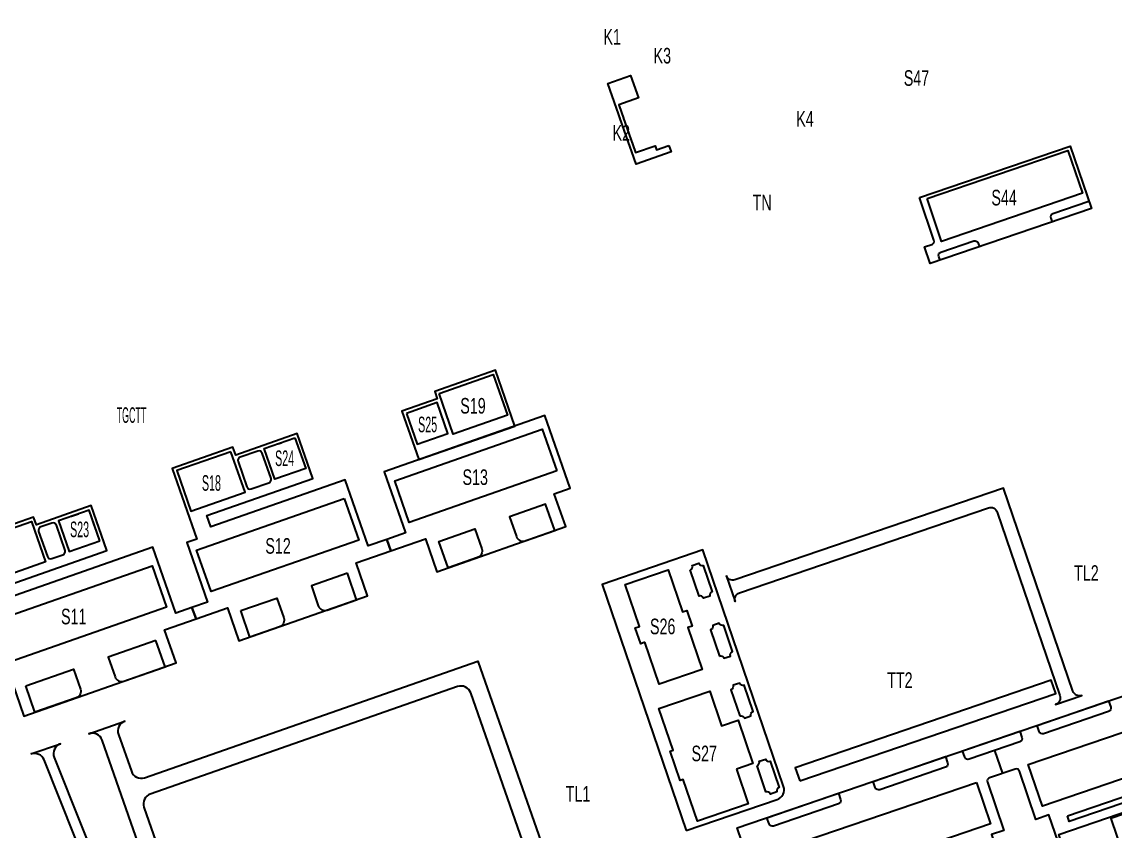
# Model space of a CAD drawing. Header units: inches. Extents: x 496359 to 501064, y 2374078 to 2377203.
# Drawn here: x 500499 to 500814.8, y 2374521.8 to 2374755.5 of the extents above; entities that cross this region are included whole.
import ezdxf
from ezdxf.enums import TextEntityAlignment as Align

# ---------------------------------------------------------------- set-up
doc = ezdxf.new("R2010")
doc.units = ezdxf.units.IN
doc.header["$MEASUREMENT"] = 0
for name, color, linetype, lineweight in [('EG Text2', 7, 'Continuous', 18), ('ISO', 252, 'Continuous', 20), ('LC Net dam 1', 30, 'Continuous', 30)]:
    doc.layers.add(name, color=color, linetype=linetype, lineweight=lineweight)
doc.styles.add('EG Hai', font='')
doc.styles.get('EG Hai').set_extended_font_data('.VnArial NarrowH')

msp = doc.modelspace()

# ---------------------------------------------------------------- linework, layer by layer
at = {"layer": 'LC Net dam 1'}
msp.add_line((500779.92, 2374545.05), (500782.19, 2374538.42), dxfattribs=at)
for points in [[(500807.2, 2374703.6), (500796.79, 2374700.04, 0.414214), (500796.17, 2374698.77), (500796.54, 2374697.67)], [(500764.2, 2374686.62), (500763.82, 2374687.72, -0.414214), (500764.45, 2374688.99), (500773.91, 2374692.23, -0.414214), (500775.18, 2374691.6), (500775.55, 2374690.5)], [(500652.89, 2374608.58), (500650.22, 2374616.22), (500639.81, 2374612.58), (500641.82, 2374606.83, 0.414214), (500644.37, 2374605.6), (500652.89, 2374608.58)], [(500622.1, 2374597.81), (500619.42, 2374605.45), (500629.83, 2374609.09), (500631.84, 2374603.34, -0.414214), (500630.61, 2374600.79), (500622.1, 2374597.81)]]:
    msp.add_lwpolyline(points, format="xyb", dxfattribs=at)
for points in [[(500481.61, 2374604.15), (500501.79, 2374611.2), (500505.87, 2374599.52), (500485.69, 2374592.46)], [(500852.72, 2374562.52), (500856.82, 2374550.52), (500793.77, 2374528.98), (500789.67, 2374540.98)], [(500800.97, 2374526.16), (500853.06, 2374543.96), (500853.61, 2374542.35), (500801.52, 2374524.55)]]:
    msp.add_lwpolyline(points, close=True, dxfattribs=at)
for points in [[(500692, 2374597.2, 0.414214), (500692.62, 2374598.47), (500694.51, 2374599.12, 0.414214), (500695.78, 2374598.5), (500698.37, 2374590.92, 0.414214), (500697.75, 2374589.66), (500695.85, 2374589.01, 0.414214), (500694.58, 2374589.63)], [(500593.01, 2374596.22), (500582.61, 2374592.58), (500584.62, 2374586.83, 0.414214), (500587.17, 2374585.6), (500595.68, 2374588.58)], [(500562.22, 2374585.45), (500572.62, 2374589.09), (500574.63, 2374583.34, -0.414214), (500573.41, 2374580.79), (500564.89, 2374577.81)], [(500700.5, 2374572.31, -0.414214), (500701.77, 2374571.69), (500703.66, 2374572.34, -0.414214), (500704.29, 2374573.61), (500701.7, 2374581.18, -0.414214), (500700.43, 2374581.8), (500698.54, 2374581.15, -0.414214), (500697.91, 2374579.88)], [(500537.7, 2374576.87), (500523.9, 2374572.05), (500525.91, 2374566.3, 0.414214), (500528.46, 2374565.07), (500540.37, 2374569.24)], [(500500.11, 2374563.73), (500513.91, 2374568.56), (500515.92, 2374562.81, -0.414214), (500514.69, 2374560.26), (500502.78, 2374556.09)], [(500706.4, 2374555.04, -0.414214), (500707.67, 2374554.42), (500709.56, 2374555.07, -0.414214), (500710.19, 2374556.34), (500707.6, 2374563.91, -0.414214), (500706.33, 2374564.53), (500704.44, 2374563.88, -0.414214), (500703.81, 2374562.62)], [(500812.87, 2374559.38), (500813.49, 2374557.57, -0.414214), (500812.86, 2374556.3), (500794.11, 2374549.89, -0.414214), (500792.84, 2374550.52), (500792.22, 2374552.32)], [(500770.72, 2374544.98), (500787.24, 2374550.62), (500787.86, 2374548.81, -0.414214), (500787.24, 2374547.55), (500772.61, 2374542.55, -0.414214), (500771.34, 2374543.17)], [(500501.63, 2374544.05), (500510.13, 2374547.02, 0.426859), (500508.33, 2374543.08), (500548.28, 2374442.89, 0.402717), (500550.8, 2374441.74), (500544.2, 2374439.4, 0.425805), (500545.39, 2374442.03), (500505.4, 2374542.33, 0.40168)], [(500711.33, 2374540.67, 0.414214), (500711.95, 2374541.94), (500713.84, 2374542.59, 0.414214), (500715.11, 2374541.97), (500717.71, 2374534.4, 0.414214), (500717.09, 2374533.13), (500715.2, 2374532.48, 0.414214), (500713.92, 2374533.1)], [(500744.89, 2374536.15), (500765.74, 2374543.28), (500766.36, 2374541.47, -0.414214), (500765.74, 2374540.2), (500746.77, 2374533.72, -0.414214), (500745.5, 2374534.34)], [(500734.85, 2374532.72), (500735.46, 2374530.91, -0.414214), (500734.84, 2374529.64), (500716.09, 2374523.23, -0.414214), (500714.82, 2374523.86), (500714.2, 2374525.66)]]:
    msp.add_lwpolyline(points, format="xyb", close=True, dxfattribs=at)

# ---------------------------------------------------------------- wipeouts: each hides what was drawn before it
at = {"ltscale": 500}
for points, z in [([(500666.58, 2374748.22), (500666.11, 2374748.77), (500665.86, 2374749.17), (500665.63, 2374749.67), (500665.46, 2374750.2), (500665.36, 2374750.69), (500665.33, 2374751.13), (500665.35, 2374751.66), (500665.41, 2374752.06), (500665.57, 2374752.63), (500665.7, 2374752.95), (500665.92, 2374753.38), (500666.18, 2374753.78), (500666.56, 2374754.22), (500666.97, 2374754.58), (500667.44, 2374754.89), (500667.9, 2374755.12), (500668.33, 2374755.28), (500668.73, 2374755.38), (500669.23, 2374755.45), (500669.66, 2374755.46), (500670.08, 2374755.43), (500670.62, 2374755.33), (500671.03, 2374755.21), (500671.41, 2374755.04), (500672, 2374754.7), (500672.26, 2374754.5), (500672.56, 2374754.23), (500672.81, 2374753.95), (500673.08, 2374753.61), (500673.32, 2374753.19), (500673.48, 2374752.85), (500673.61, 2374752.5), (500673.73, 2374752.05), (500673.79, 2374751.65), (500673.8, 2374751.07), (500673.75, 2374750.52), (500673.65, 2374750.08), (500673.53, 2374749.73), (500673.34, 2374749.29), (500673.12, 2374748.91), (500672.91, 2374748.62), (500672.57, 2374748.24), (500672.31, 2374747.99), (500671.9, 2374747.69), (500671.62, 2374747.52), (500671.37, 2374747.39), (500671.07, 2374747.26), (500670.72, 2374747.15), (500670.39, 2374747.07), (500670.04, 2374747.02), (500669.69, 2374746.99), (500669.4, 2374746.99), (500668.97, 2374747.03), (500668.6, 2374747.1), (500668.2, 2374747.22), (500667.8, 2374747.37), (500667.33, 2374747.63), (500667.11, 2374747.78), (500666.8, 2374748.02)], -318.22), ([(500681.07, 2374742.77), (500680.6, 2374743.32), (500680.35, 2374743.72), (500680.12, 2374744.21), (500679.95, 2374744.74), (500679.85, 2374745.23), (500679.82, 2374745.67), (500679.84, 2374746.2), (500679.9, 2374746.6), (500680.06, 2374747.18), (500680.19, 2374747.49), (500680.41, 2374747.93), (500680.68, 2374748.32), (500681.06, 2374748.76), (500681.46, 2374749.12), (500681.93, 2374749.44), (500682.39, 2374749.66), (500682.82, 2374749.82), (500683.22, 2374749.92), (500683.72, 2374750), (500684.16, 2374750.01), (500684.57, 2374749.98), (500685.11, 2374749.88), (500685.52, 2374749.75), (500685.9, 2374749.59), (500686.49, 2374749.24), (500686.75, 2374749.04), (500687.05, 2374748.77), (500687.3, 2374748.5), (500687.57, 2374748.15), (500687.81, 2374747.74), (500687.97, 2374747.4), (500688.1, 2374747.04), (500688.22, 2374746.59), (500688.28, 2374746.19), (500688.29, 2374745.61), (500688.24, 2374745.06), (500688.14, 2374744.63), (500688.02, 2374744.27), (500687.83, 2374743.83), (500687.61, 2374743.45), (500687.4, 2374743.16), (500687.06, 2374742.78), (500686.8, 2374742.54), (500686.39, 2374742.23), (500686.11, 2374742.06), (500685.86, 2374741.93), (500685.56, 2374741.81), (500685.21, 2374741.69), (500684.88, 2374741.61), (500684.53, 2374741.56), (500684.18, 2374741.53), (500683.89, 2374741.54), (500683.46, 2374741.58), (500683.09, 2374741.64), (500682.69, 2374741.76), (500682.29, 2374741.92), (500681.82, 2374742.17), (500681.6, 2374742.32), (500681.29, 2374742.56)], -264), ([(500754.47, 2374736.32), (500754.01, 2374736.87), (500753.76, 2374737.27), (500753.52, 2374737.76), (500753.35, 2374738.29), (500753.26, 2374738.78), (500753.23, 2374739.22), (500753.25, 2374739.75), (500753.31, 2374740.16), (500753.47, 2374740.73), (500753.59, 2374741.04), (500753.81, 2374741.48), (500754.08, 2374741.87), (500754.46, 2374742.31), (500754.86, 2374742.67), (500755.34, 2374742.99), (500755.79, 2374743.22), (500756.23, 2374743.38), (500756.62, 2374743.48), (500757.13, 2374743.55), (500757.56, 2374743.56), (500757.97, 2374743.53), (500758.51, 2374743.43), (500758.92, 2374743.3), (500759.31, 2374743.14), (500759.9, 2374742.79), (500760.16, 2374742.6), (500760.45, 2374742.33), (500760.71, 2374742.05), (500760.97, 2374741.7), (500761.22, 2374741.29), (500761.38, 2374740.95), (500761.51, 2374740.6), (500761.62, 2374740.15), (500761.68, 2374739.74), (500761.7, 2374739.16), (500761.64, 2374738.61), (500761.54, 2374738.18), (500761.43, 2374737.83), (500761.23, 2374737.38), (500761.01, 2374737), (500760.8, 2374736.72), (500760.47, 2374736.33), (500760.2, 2374736.09), (500759.8, 2374735.78), (500759.52, 2374735.62), (500759.27, 2374735.49), (500758.96, 2374735.36), (500758.61, 2374735.24), (500758.28, 2374735.16), (500757.93, 2374735.11), (500757.58, 2374735.09), (500757.29, 2374735.09), (500756.86, 2374735.13), (500756.5, 2374735.2), (500756.09, 2374735.31), (500755.7, 2374735.47), (500755.22, 2374735.73), (500755, 2374735.87), (500754.69, 2374736.11)], -264.47), ([(500722.28, 2374724.52), (500721.81, 2374725.07), (500721.56, 2374725.47), (500721.33, 2374725.96), (500721.16, 2374726.49), (500721.07, 2374726.98), (500721.03, 2374727.42), (500721.05, 2374727.95), (500721.11, 2374728.35), (500721.27, 2374728.93), (500721.4, 2374729.24), (500721.62, 2374729.68), (500721.89, 2374730.07), (500722.27, 2374730.51), (500722.67, 2374730.87), (500723.14, 2374731.19), (500723.6, 2374731.42), (500724.03, 2374731.57), (500724.43, 2374731.67), (500724.93, 2374731.75), (500725.37, 2374731.76), (500725.78, 2374731.73), (500726.32, 2374731.63), (500726.73, 2374731.5), (500727.11, 2374731.34), (500727.7, 2374730.99), (500727.96, 2374730.79), (500728.26, 2374730.52), (500728.51, 2374730.25), (500728.78, 2374729.9), (500729.02, 2374729.49), (500729.18, 2374729.15), (500729.31, 2374728.8), (500729.43, 2374728.34), (500729.49, 2374727.94), (500729.5, 2374727.36), (500729.45, 2374726.81), (500729.35, 2374726.38), (500729.24, 2374726.02), (500729.04, 2374725.58), (500728.82, 2374725.2), (500728.61, 2374724.91), (500728.27, 2374724.53), (500728.01, 2374724.29), (500727.6, 2374723.98), (500727.32, 2374723.81), (500727.07, 2374723.68), (500726.77, 2374723.56), (500726.42, 2374723.44), (500726.09, 2374723.36), (500725.74, 2374723.31), (500725.39, 2374723.28), (500725.1, 2374723.29), (500724.67, 2374723.33), (500724.3, 2374723.39), (500723.9, 2374723.51), (500723.5, 2374723.67), (500723.03, 2374723.92), (500722.81, 2374724.07), (500722.5, 2374724.31)], -632.86), ([(500669.23, 2374720.46), (500668.76, 2374721.02), (500668.51, 2374721.42), (500668.27, 2374721.91), (500668.1, 2374722.44), (500668.01, 2374722.93), (500667.98, 2374723.37), (500668, 2374723.9), (500668.06, 2374724.3), (500668.22, 2374724.88), (500668.34, 2374725.19), (500668.57, 2374725.62), (500668.83, 2374726.02), (500669.21, 2374726.46), (500669.62, 2374726.82), (500670.09, 2374727.13), (500670.54, 2374727.36), (500670.98, 2374727.52), (500671.37, 2374727.62), (500671.88, 2374727.69), (500672.31, 2374727.71), (500672.73, 2374727.68), (500673.26, 2374727.57), (500673.68, 2374727.45), (500674.06, 2374727.28), (500674.65, 2374726.94), (500674.91, 2374726.74), (500675.21, 2374726.47), (500675.46, 2374726.2), (500675.72, 2374725.85), (500675.97, 2374725.43), (500676.13, 2374725.09), (500676.26, 2374724.74), (500676.37, 2374724.29), (500676.43, 2374723.89), (500676.45, 2374723.31), (500676.39, 2374722.76), (500676.3, 2374722.32), (500676.18, 2374721.97), (500675.98, 2374721.53), (500675.76, 2374721.15), (500675.56, 2374720.86), (500675.22, 2374720.48), (500674.96, 2374720.24), (500674.55, 2374719.93), (500674.27, 2374719.76), (500674.02, 2374719.63), (500673.71, 2374719.5), (500673.37, 2374719.39), (500673.03, 2374719.31), (500672.69, 2374719.26), (500672.33, 2374719.23), (500672.05, 2374719.23), (500671.61, 2374719.27), (500671.25, 2374719.34), (500670.84, 2374719.46), (500670.45, 2374719.62), (500669.97, 2374719.87), (500669.75, 2374720.02), (500669.45, 2374720.26)], -328.43), ([(500709.91, 2374700.37), (500709.44, 2374700.92), (500709.19, 2374701.32), (500708.96, 2374701.82), (500708.79, 2374702.34), (500708.7, 2374702.84), (500708.66, 2374703.28), (500708.68, 2374703.8), (500708.75, 2374704.21), (500708.9, 2374704.78), (500709.03, 2374705.1), (500709.25, 2374705.53), (500709.52, 2374705.93), (500709.9, 2374706.36), (500710.3, 2374706.72), (500710.77, 2374707.04), (500711.23, 2374707.27), (500711.66, 2374707.43), (500712.06, 2374707.53), (500712.56, 2374707.6), (500713, 2374707.61), (500713.41, 2374707.58), (500713.95, 2374707.48), (500714.36, 2374707.35), (500714.74, 2374707.19), (500715.33, 2374706.85), (500715.59, 2374706.65), (500715.89, 2374706.38), (500716.14, 2374706.1), (500716.41, 2374705.75), (500716.66, 2374705.34), (500716.81, 2374705), (500716.94, 2374704.65), (500717.06, 2374704.2), (500717.12, 2374703.8), (500717.14, 2374703.21), (500717.08, 2374702.66), (500716.98, 2374702.23), (500716.87, 2374701.88), (500716.67, 2374701.43), (500716.45, 2374701.06), (500716.24, 2374700.77), (500715.9, 2374700.38), (500715.64, 2374700.14), (500715.23, 2374699.84), (500714.95, 2374699.67), (500714.7, 2374699.54), (500714.4, 2374699.41), (500714.05, 2374699.3), (500713.72, 2374699.22), (500713.37, 2374699.16), (500713.02, 2374699.14), (500712.73, 2374699.14), (500712.3, 2374699.18), (500711.93, 2374699.25), (500711.53, 2374699.36), (500711.13, 2374699.52), (500710.66, 2374699.78), (500710.44, 2374699.93), (500710.13, 2374700.17)], 564.37), ([(500779.77, 2374701.79), (500779.31, 2374702.34), (500779.06, 2374702.74), (500778.82, 2374703.23), (500778.65, 2374703.76), (500778.56, 2374704.25), (500778.53, 2374704.69), (500778.55, 2374705.22), (500778.61, 2374705.62), (500778.77, 2374706.2), (500778.89, 2374706.51), (500779.12, 2374706.94), (500779.38, 2374707.34), (500779.76, 2374707.78), (500780.17, 2374708.14), (500780.64, 2374708.45), (500781.09, 2374708.68), (500781.53, 2374708.84), (500781.92, 2374708.94), (500782.43, 2374709.01), (500782.86, 2374709.03), (500783.27, 2374709), (500783.81, 2374708.9), (500784.23, 2374708.77), (500784.61, 2374708.61), (500785.2, 2374708.26), (500785.46, 2374708.06), (500785.76, 2374707.79), (500786.01, 2374707.52), (500786.27, 2374707.17), (500786.52, 2374706.76), (500786.68, 2374706.41), (500786.81, 2374706.06), (500786.92, 2374705.61), (500786.98, 2374705.21), (500787, 2374704.63), (500786.94, 2374704.08), (500786.85, 2374703.64), (500786.73, 2374703.29), (500786.53, 2374702.85), (500786.31, 2374702.47), (500786.11, 2374702.18), (500785.77, 2374701.8), (500785.51, 2374701.56), (500785.1, 2374701.25), (500784.82, 2374701.08), (500784.57, 2374700.95), (500784.26, 2374700.82), (500783.92, 2374700.71), (500783.58, 2374700.63), (500783.23, 2374700.58), (500782.88, 2374700.55), (500782.6, 2374700.55), (500782.16, 2374700.59), (500781.8, 2374700.66), (500781.39, 2374700.78), (500781, 2374700.94), (500780.52, 2374701.19), (500780.3, 2374701.34), (500780, 2374701.58)], -264.47), ([(500527.15, 2374638.39), (500526.59, 2374639.05), (500526.29, 2374639.53), (500526.01, 2374640.13), (500525.81, 2374640.76), (500525.69, 2374641.35), (500525.65, 2374641.88), (500525.68, 2374642.51), (500525.75, 2374643), (500525.94, 2374643.69), (500526.09, 2374644.06), (500526.36, 2374644.58), (500526.68, 2374645.06), (500527.13, 2374645.58), (500527.62, 2374646.01), (500528.19, 2374646.4), (500528.73, 2374646.67), (500529.25, 2374646.86), (500529.73, 2374646.98), (500530.34, 2374647.07), (500530.85, 2374647.08), (500531.35, 2374647.05), (500532, 2374646.92), (500532.49, 2374646.77), (500532.95, 2374646.58), (500533.66, 2374646.16), (500533.97, 2374645.92), (500534.33, 2374645.6), (500534.63, 2374645.27), (500534.95, 2374644.85), (500535.24, 2374644.36), (500535.44, 2374643.95), (500535.59, 2374643.53), (500535.73, 2374642.98), (500535.8, 2374642.5), (500535.82, 2374641.8), (500535.75, 2374641.14), (500535.64, 2374640.62), (500535.5, 2374640.2), (500535.26, 2374639.67), (500535, 2374639.21), (500534.75, 2374638.87), (500534.34, 2374638.41), (500534.03, 2374638.12), (500533.54, 2374637.75), (500533.2, 2374637.55), (500532.9, 2374637.39), (500532.54, 2374637.24), (500532.12, 2374637.1), (500531.72, 2374637.01), (500531.3, 2374636.94), (500530.88, 2374636.91), (500530.54, 2374636.91), (500530.02, 2374636.96), (500529.58, 2374637.04), (500529.09, 2374637.18), (500528.62, 2374637.37), (500528.05, 2374637.68), (500527.78, 2374637.86), (500527.42, 2374638.15)], -292.88), ([(500626.39, 2374641.66), (500625.92, 2374642.21), (500625.67, 2374642.61), (500625.44, 2374643.11), (500625.27, 2374643.64), (500625.18, 2374644.13), (500625.14, 2374644.57), (500625.16, 2374645.1), (500625.23, 2374645.5), (500625.38, 2374646.07), (500625.51, 2374646.39), (500625.73, 2374646.82), (500626, 2374647.22), (500626.38, 2374647.66), (500626.78, 2374648.02), (500627.25, 2374648.33), (500627.71, 2374648.56), (500628.14, 2374648.72), (500628.54, 2374648.82), (500629.04, 2374648.89), (500629.48, 2374648.9), (500629.89, 2374648.87), (500630.43, 2374648.77), (500630.84, 2374648.65), (500631.22, 2374648.48), (500631.81, 2374648.14), (500632.07, 2374647.94), (500632.37, 2374647.67), (500632.62, 2374647.39), (500632.89, 2374647.05), (500633.14, 2374646.63), (500633.29, 2374646.29), (500633.42, 2374645.94), (500633.54, 2374645.49), (500633.6, 2374645.09), (500633.62, 2374644.51), (500633.56, 2374643.96), (500633.46, 2374643.52), (500633.35, 2374643.17), (500633.15, 2374642.73), (500632.93, 2374642.35), (500632.72, 2374642.06), (500632.38, 2374641.68), (500632.12, 2374641.43), (500631.71, 2374641.13), (500631.43, 2374640.96), (500631.18, 2374640.83), (500630.88, 2374640.7), (500630.53, 2374640.59), (500630.2, 2374640.51), (500629.85, 2374640.46), (500629.5, 2374640.43), (500629.21, 2374640.43), (500628.78, 2374640.47), (500628.41, 2374640.54), (500628.01, 2374640.66), (500627.61, 2374640.81), (500627.14, 2374641.07), (500626.92, 2374641.22), (500626.61, 2374641.46)], -292.38), ([(500613.28, 2374636.26), (500612.81, 2374636.81), (500612.56, 2374637.21), (500612.33, 2374637.7), (500612.16, 2374638.23), (500612.07, 2374638.73), (500612.03, 2374639.17), (500612.05, 2374639.69), (500612.11, 2374640.1), (500612.27, 2374640.67), (500612.4, 2374640.99), (500612.62, 2374641.42), (500612.89, 2374641.82), (500613.27, 2374642.25), (500613.67, 2374642.61), (500614.14, 2374642.93), (500614.6, 2374643.16), (500615.03, 2374643.32), (500615.43, 2374643.42), (500615.93, 2374643.49), (500616.37, 2374643.5), (500616.78, 2374643.47), (500617.32, 2374643.37), (500617.73, 2374643.24), (500618.11, 2374643.08), (500618.7, 2374642.73), (500618.96, 2374642.54), (500619.26, 2374642.27), (500619.51, 2374641.99), (500619.78, 2374641.64), (500620.02, 2374641.23), (500620.18, 2374640.89), (500620.31, 2374640.54), (500620.43, 2374640.09), (500620.49, 2374639.68), (500620.51, 2374639.1), (500620.45, 2374638.55), (500620.35, 2374638.12), (500620.24, 2374637.77), (500620.04, 2374637.32), (500619.82, 2374636.94), (500619.61, 2374636.66), (500619.27, 2374636.27), (500619.01, 2374636.03), (500618.6, 2374635.72), (500618.32, 2374635.56), (500618.07, 2374635.43), (500617.77, 2374635.3), (500617.42, 2374635.18), (500617.09, 2374635.1), (500616.74, 2374635.05), (500616.39, 2374635.03), (500616.1, 2374635.03), (500615.67, 2374635.07), (500615.3, 2374635.14), (500614.9, 2374635.25), (500614.5, 2374635.41), (500614.03, 2374635.67), (500613.81, 2374635.81), (500613.5, 2374636.05)], -292.38), ([(500571.98, 2374626.52), (500571.51, 2374627.07), (500571.26, 2374627.47), (500571.03, 2374627.97), (500570.86, 2374628.5), (500570.77, 2374628.99), (500570.73, 2374629.43), (500570.75, 2374629.96), (500570.81, 2374630.36), (500570.97, 2374630.93), (500571.1, 2374631.25), (500571.32, 2374631.68), (500571.59, 2374632.08), (500571.97, 2374632.52), (500572.37, 2374632.88), (500572.84, 2374633.19), (500573.3, 2374633.42), (500573.73, 2374633.58), (500574.13, 2374633.68), (500574.63, 2374633.75), (500575.07, 2374633.76), (500575.48, 2374633.73), (500576.02, 2374633.63), (500576.43, 2374633.51), (500576.81, 2374633.34), (500577.4, 2374633), (500577.66, 2374632.8), (500577.96, 2374632.53), (500578.21, 2374632.25), (500578.48, 2374631.9), (500578.72, 2374631.49), (500578.88, 2374631.15), (500579.01, 2374630.8), (500579.13, 2374630.35), (500579.19, 2374629.95), (500579.2, 2374629.37), (500579.15, 2374628.82), (500579.05, 2374628.38), (500578.93, 2374628.03), (500578.74, 2374627.59), (500578.52, 2374627.21), (500578.31, 2374626.92), (500577.97, 2374626.54), (500577.71, 2374626.29), (500577.3, 2374625.99), (500577.02, 2374625.82), (500576.77, 2374625.69), (500576.47, 2374625.56), (500576.12, 2374625.45), (500575.79, 2374625.37), (500575.44, 2374625.32), (500575.09, 2374625.29), (500574.8, 2374625.29), (500574.37, 2374625.33), (500574, 2374625.4), (500573.6, 2374625.52), (500573.2, 2374625.67), (500572.73, 2374625.93), (500572.51, 2374626.08), (500572.2, 2374626.32)], -266.5), ([(500627.02, 2374621.05), (500626.56, 2374621.6), (500626.31, 2374622), (500626.07, 2374622.49), (500625.9, 2374623.02), (500625.81, 2374623.51), (500625.78, 2374623.95), (500625.8, 2374624.48), (500625.86, 2374624.88), (500626.02, 2374625.46), (500626.14, 2374625.77), (500626.36, 2374626.21), (500626.63, 2374626.6), (500627.01, 2374627.04), (500627.42, 2374627.4), (500627.89, 2374627.72), (500628.34, 2374627.95), (500628.78, 2374628.11), (500629.17, 2374628.21), (500629.68, 2374628.28), (500630.11, 2374628.29), (500630.52, 2374628.26), (500631.06, 2374628.16), (500631.47, 2374628.03), (500631.86, 2374627.87), (500632.45, 2374627.52), (500632.71, 2374627.33), (500633, 2374627.06), (500633.26, 2374626.78), (500633.52, 2374626.43), (500633.77, 2374626.02), (500633.93, 2374625.68), (500634.06, 2374625.33), (500634.17, 2374624.87), (500634.23, 2374624.47), (500634.25, 2374623.89), (500634.19, 2374623.34), (500634.09, 2374622.91), (500633.98, 2374622.56), (500633.78, 2374622.11), (500633.56, 2374621.73), (500633.36, 2374621.45), (500633.02, 2374621.06), (500632.75, 2374620.82), (500632.35, 2374620.51), (500632.07, 2374620.34), (500631.82, 2374620.22), (500631.51, 2374620.09), (500631.16, 2374619.97), (500630.83, 2374619.89), (500630.48, 2374619.84), (500630.13, 2374619.82), (500629.84, 2374619.82), (500629.41, 2374619.86), (500629.05, 2374619.93), (500628.64, 2374620.04), (500628.25, 2374620.2), (500627.77, 2374620.46), (500627.55, 2374620.6), (500627.25, 2374620.84)], -266.72), ([(500550.84, 2374619.37), (500550.37, 2374619.92), (500550.12, 2374620.32), (500549.89, 2374620.81), (500549.72, 2374621.34), (500549.62, 2374621.83), (500549.59, 2374622.27), (500549.61, 2374622.8), (500549.67, 2374623.21), (500549.83, 2374623.78), (500549.95, 2374624.09), (500550.18, 2374624.53), (500550.44, 2374624.92), (500550.82, 2374625.36), (500551.23, 2374625.72), (500551.7, 2374626.04), (500552.16, 2374626.27), (500552.59, 2374626.43), (500552.98, 2374626.53), (500553.49, 2374626.6), (500553.92, 2374626.61), (500554.34, 2374626.58), (500554.88, 2374626.48), (500555.29, 2374626.35), (500555.67, 2374626.19), (500556.26, 2374625.84), (500556.52, 2374625.65), (500556.82, 2374625.38), (500557.07, 2374625.1), (500557.34, 2374624.75), (500557.58, 2374624.34), (500557.74, 2374624), (500557.87, 2374623.65), (500557.98, 2374623.19), (500558.04, 2374622.79), (500558.06, 2374622.21), (500558.01, 2374621.66), (500557.91, 2374621.23), (500557.79, 2374620.88), (500557.59, 2374620.43), (500557.37, 2374620.05), (500557.17, 2374619.77), (500556.83, 2374619.38), (500556.57, 2374619.14), (500556.16, 2374618.83), (500555.88, 2374618.66), (500555.63, 2374618.54), (500555.33, 2374618.41), (500554.98, 2374618.29), (500554.64, 2374618.21), (500554.3, 2374618.16), (500553.95, 2374618.14), (500553.66, 2374618.14), (500553.22, 2374618.18), (500552.86, 2374618.25), (500552.46, 2374618.36), (500552.06, 2374618.52), (500551.58, 2374618.78), (500551.36, 2374618.92), (500551.06, 2374619.16)], -266.5), ([(500512.74, 2374605.97), (500512.28, 2374606.52), (500512.03, 2374606.92), (500511.79, 2374607.42), (500511.62, 2374607.95), (500511.53, 2374608.44), (500511.5, 2374608.88), (500511.52, 2374609.41), (500511.58, 2374609.81), (500511.74, 2374610.38), (500511.86, 2374610.7), (500512.08, 2374611.13), (500512.35, 2374611.53), (500512.73, 2374611.97), (500513.14, 2374612.33), (500513.61, 2374612.64), (500514.06, 2374612.87), (500514.5, 2374613.03), (500514.89, 2374613.13), (500515.4, 2374613.2), (500515.83, 2374613.21), (500516.24, 2374613.18), (500516.78, 2374613.08), (500517.19, 2374612.96), (500517.58, 2374612.79), (500518.17, 2374612.45), (500518.43, 2374612.25), (500518.72, 2374611.98), (500518.98, 2374611.7), (500519.24, 2374611.35), (500519.49, 2374610.94), (500519.65, 2374610.6), (500519.78, 2374610.25), (500519.89, 2374609.8), (500519.95, 2374609.4), (500519.97, 2374608.82), (500519.91, 2374608.27), (500519.81, 2374607.83), (500519.7, 2374607.48), (500519.5, 2374607.04), (500519.28, 2374606.66), (500519.08, 2374606.37), (500518.74, 2374605.99), (500518.47, 2374605.74), (500518.07, 2374605.44), (500517.79, 2374605.27), (500517.54, 2374605.14), (500517.23, 2374605.01), (500516.88, 2374604.9), (500516.55, 2374604.82), (500516.2, 2374604.76), (500515.85, 2374604.74), (500515.56, 2374604.74), (500515.13, 2374604.78), (500514.77, 2374604.85), (500514.36, 2374604.97), (500513.97, 2374605.12), (500513.49, 2374605.38), (500513.27, 2374605.53), (500512.97, 2374605.77)], -292.38), ([(500570.08, 2374601.21), (500569.61, 2374601.76), (500569.36, 2374602.16), (500569.13, 2374602.65), (500568.96, 2374603.18), (500568.87, 2374603.67), (500568.83, 2374604.11), (500568.85, 2374604.64), (500568.91, 2374605.04), (500569.07, 2374605.62), (500569.2, 2374605.93), (500569.42, 2374606.37), (500569.69, 2374606.76), (500570.07, 2374607.2), (500570.47, 2374607.56), (500570.94, 2374607.88), (500571.4, 2374608.1), (500571.83, 2374608.26), (500572.23, 2374608.36), (500572.73, 2374608.43), (500573.17, 2374608.45), (500573.58, 2374608.42), (500574.12, 2374608.32), (500574.53, 2374608.19), (500574.91, 2374608.03), (500575.5, 2374607.68), (500575.76, 2374607.48), (500576.06, 2374607.21), (500576.31, 2374606.94), (500576.58, 2374606.59), (500576.82, 2374606.18), (500576.98, 2374605.84), (500577.11, 2374605.48), (500577.23, 2374605.03), (500577.29, 2374604.63), (500577.31, 2374604.05), (500577.25, 2374603.5), (500577.15, 2374603.06), (500577.04, 2374602.71), (500576.84, 2374602.27), (500576.62, 2374601.89), (500576.41, 2374601.6), (500576.07, 2374601.22), (500575.81, 2374600.98), (500575.4, 2374600.67), (500575.12, 2374600.5), (500574.87, 2374600.37), (500574.57, 2374600.25), (500574.22, 2374600.13), (500573.89, 2374600.05), (500573.54, 2374600), (500573.19, 2374599.97), (500572.9, 2374599.98), (500572.47, 2374600.01), (500572.1, 2374600.08), (500571.7, 2374600.2), (500571.3, 2374600.36), (500570.83, 2374600.61), (500570.61, 2374600.76), (500570.3, 2374601)], -292.38), ([(500803.56, 2374593.38), (500803.09, 2374593.93), (500802.84, 2374594.33), (500802.61, 2374594.82), (500802.44, 2374595.35), (500802.34, 2374595.84), (500802.31, 2374596.28), (500802.33, 2374596.81), (500802.39, 2374597.21), (500802.55, 2374597.79), (500802.67, 2374598.1), (500802.9, 2374598.53), (500803.16, 2374598.93), (500803.54, 2374599.37), (500803.95, 2374599.73), (500804.42, 2374600.04), (500804.87, 2374600.27), (500805.31, 2374600.43), (500805.7, 2374600.53), (500806.21, 2374600.6), (500806.64, 2374600.62), (500807.06, 2374600.59), (500807.6, 2374600.49), (500808.01, 2374600.36), (500808.39, 2374600.19), (500808.98, 2374599.85), (500809.24, 2374599.65), (500809.54, 2374599.38), (500809.79, 2374599.11), (500810.05, 2374598.76), (500810.3, 2374598.35), (500810.46, 2374598), (500810.59, 2374597.65), (500810.7, 2374597.2), (500810.76, 2374596.8), (500810.78, 2374596.22), (500810.72, 2374595.67), (500810.63, 2374595.23), (500810.51, 2374594.88), (500810.31, 2374594.44), (500810.09, 2374594.06), (500809.89, 2374593.77), (500809.55, 2374593.39), (500809.29, 2374593.15), (500808.88, 2374592.84), (500808.6, 2374592.67), (500808.35, 2374592.54), (500808.05, 2374592.41), (500807.7, 2374592.3), (500807.36, 2374592.22), (500807.02, 2374592.17), (500806.67, 2374592.14), (500806.38, 2374592.14), (500805.94, 2374592.18), (500805.58, 2374592.25), (500805.17, 2374592.37), (500804.78, 2374592.53), (500804.3, 2374592.78), (500804.08, 2374592.93), (500803.78, 2374593.17)], -266.84), ([(500511.07, 2374580.82), (500510.6, 2374581.37), (500510.35, 2374581.77), (500510.12, 2374582.26), (500509.95, 2374582.79), (500509.85, 2374583.28), (500509.82, 2374583.72), (500509.84, 2374584.25), (500509.9, 2374584.65), (500510.06, 2374585.23), (500510.19, 2374585.54), (500510.41, 2374585.98), (500510.67, 2374586.37), (500511.05, 2374586.81), (500511.46, 2374587.17), (500511.93, 2374587.49), (500512.39, 2374587.71), (500512.82, 2374587.87), (500513.22, 2374587.97), (500513.72, 2374588.04), (500514.16, 2374588.06), (500514.57, 2374588.03), (500515.11, 2374587.93), (500515.52, 2374587.8), (500515.9, 2374587.64), (500516.49, 2374587.29), (500516.75, 2374587.09), (500517.05, 2374586.82), (500517.3, 2374586.55), (500517.57, 2374586.2), (500517.81, 2374585.79), (500517.97, 2374585.45), (500518.1, 2374585.09), (500518.22, 2374584.64), (500518.28, 2374584.24), (500518.29, 2374583.66), (500518.24, 2374583.11), (500518.14, 2374582.67), (500518.02, 2374582.32), (500517.83, 2374581.88), (500517.61, 2374581.5), (500517.4, 2374581.21), (500517.06, 2374580.83), (500516.8, 2374580.59), (500516.39, 2374580.28), (500516.11, 2374580.11), (500515.86, 2374579.98), (500515.56, 2374579.86), (500515.21, 2374579.74), (500514.88, 2374579.66), (500514.53, 2374579.61), (500514.18, 2374579.58), (500513.89, 2374579.58), (500513.46, 2374579.62), (500513.09, 2374579.69), (500512.69, 2374579.81), (500512.29, 2374579.97), (500511.82, 2374580.22), (500511.6, 2374580.37), (500511.29, 2374580.61)], -292.38), ([(500681.18, 2374577.94), (500680.71, 2374578.49), (500680.46, 2374578.89), (500680.23, 2374579.39), (500680.06, 2374579.91), (500679.97, 2374580.41), (500679.93, 2374580.85), (500679.95, 2374581.37), (500680.01, 2374581.78), (500680.17, 2374582.35), (500680.3, 2374582.67), (500680.52, 2374583.1), (500680.79, 2374583.5), (500681.17, 2374583.93), (500681.57, 2374584.29), (500682.04, 2374584.61), (500682.5, 2374584.84), (500682.93, 2374585), (500683.33, 2374585.1), (500683.83, 2374585.17), (500684.27, 2374585.18), (500684.68, 2374585.15), (500685.22, 2374585.05), (500685.63, 2374584.92), (500686.01, 2374584.76), (500686.6, 2374584.42), (500686.86, 2374584.22), (500687.16, 2374583.95), (500687.41, 2374583.67), (500687.68, 2374583.32), (500687.92, 2374582.91), (500688.08, 2374582.57), (500688.21, 2374582.22), (500688.33, 2374581.77), (500688.39, 2374581.37), (500688.41, 2374580.78), (500688.35, 2374580.23), (500688.25, 2374579.8), (500688.14, 2374579.45), (500687.94, 2374579), (500687.72, 2374578.63), (500687.51, 2374578.34), (500687.17, 2374577.95), (500686.91, 2374577.71), (500686.5, 2374577.41), (500686.22, 2374577.24), (500685.97, 2374577.11), (500685.67, 2374576.98), (500685.32, 2374576.87), (500684.99, 2374576.79), (500684.64, 2374576.73), (500684.29, 2374576.71), (500684, 2374576.71), (500683.57, 2374576.75), (500683.2, 2374576.82), (500682.8, 2374576.93), (500682.4, 2374577.09), (500681.93, 2374577.35), (500681.71, 2374577.5), (500681.4, 2374577.74)], -292.38), ([(500749.68, 2374562.44), (500749.21, 2374562.99), (500748.96, 2374563.39), (500748.73, 2374563.89), (500748.56, 2374564.41), (500748.46, 2374564.91), (500748.43, 2374565.35), (500748.45, 2374565.87), (500748.51, 2374566.28), (500748.67, 2374566.85), (500748.79, 2374567.17), (500749.02, 2374567.6), (500749.28, 2374568), (500749.66, 2374568.44), (500750.07, 2374568.79), (500750.54, 2374569.11), (500750.99, 2374569.34), (500751.43, 2374569.5), (500751.82, 2374569.6), (500752.33, 2374569.67), (500752.76, 2374569.68), (500753.18, 2374569.65), (500753.72, 2374569.55), (500754.13, 2374569.42), (500754.51, 2374569.26), (500755.1, 2374568.92), (500755.36, 2374568.72), (500755.66, 2374568.45), (500755.91, 2374568.17), (500756.17, 2374567.82), (500756.42, 2374567.41), (500756.58, 2374567.07), (500756.71, 2374566.72), (500756.82, 2374566.27), (500756.88, 2374565.87), (500756.9, 2374565.29), (500756.84, 2374564.73), (500756.75, 2374564.3), (500756.63, 2374563.95), (500756.43, 2374563.5), (500756.21, 2374563.13), (500756.01, 2374562.84), (500755.67, 2374562.46), (500755.41, 2374562.21), (500755, 2374561.91), (500754.72, 2374561.74), (500754.47, 2374561.61), (500754.17, 2374561.48), (500753.82, 2374561.37), (500753.48, 2374561.29), (500753.14, 2374561.23), (500752.79, 2374561.21), (500752.5, 2374561.21), (500752.06, 2374561.25), (500751.7, 2374561.32), (500751.29, 2374561.44), (500750.9, 2374561.59), (500750.42, 2374561.85), (500750.2, 2374562), (500749.9, 2374562.24)], -266.84), ([(500693.18, 2374541.26), (500692.71, 2374541.81), (500692.46, 2374542.21), (500692.23, 2374542.71), (500692.06, 2374543.23), (500691.97, 2374543.73), (500691.93, 2374544.17), (500691.95, 2374544.69), (500692.02, 2374545.1), (500692.17, 2374545.67), (500692.3, 2374545.99), (500692.52, 2374546.42), (500692.79, 2374546.82), (500693.17, 2374547.25), (500693.57, 2374547.61), (500694.04, 2374547.93), (500694.5, 2374548.16), (500694.93, 2374548.32), (500695.33, 2374548.42), (500695.83, 2374548.49), (500696.27, 2374548.5), (500696.68, 2374548.47), (500697.22, 2374548.37), (500697.63, 2374548.24), (500698.01, 2374548.08), (500698.6, 2374547.73), (500698.86, 2374547.54), (500699.16, 2374547.27), (500699.41, 2374546.99), (500699.68, 2374546.64), (500699.93, 2374546.23), (500700.08, 2374545.89), (500700.21, 2374545.54), (500700.33, 2374545.09), (500700.39, 2374544.68), (500700.41, 2374544.1), (500700.35, 2374543.55), (500700.25, 2374543.12), (500700.14, 2374542.77), (500699.94, 2374542.32), (500699.72, 2374541.95), (500699.51, 2374541.66), (500699.17, 2374541.27), (500698.91, 2374541.03), (500698.5, 2374540.73), (500698.22, 2374540.56), (500697.97, 2374540.43), (500697.67, 2374540.3), (500697.32, 2374540.18), (500696.99, 2374540.11), (500696.64, 2374540.05), (500696.29, 2374540.03), (500696, 2374540.03), (500695.57, 2374540.07), (500695.2, 2374540.14), (500694.8, 2374540.25), (500694.4, 2374540.41), (500693.93, 2374540.67), (500693.71, 2374540.81), (500693.4, 2374541.05)], -292.38), ([(500656.72, 2374529.59), (500656.25, 2374530.14), (500656, 2374530.54), (500655.77, 2374531.04), (500655.6, 2374531.56), (500655.5, 2374532.06), (500655.47, 2374532.5), (500655.49, 2374533.02), (500655.55, 2374533.43), (500655.71, 2374534), (500655.84, 2374534.32), (500656.06, 2374534.75), (500656.32, 2374535.15), (500656.7, 2374535.59), (500657.11, 2374535.94), (500657.58, 2374536.26), (500658.04, 2374536.49), (500658.47, 2374536.65), (500658.87, 2374536.75), (500659.37, 2374536.82), (500659.81, 2374536.83), (500660.22, 2374536.8), (500660.76, 2374536.7), (500661.17, 2374536.57), (500661.55, 2374536.41), (500662.14, 2374536.07), (500662.4, 2374535.87), (500662.7, 2374535.6), (500662.95, 2374535.32), (500663.22, 2374534.97), (500663.46, 2374534.56), (500663.62, 2374534.22), (500663.75, 2374533.87), (500663.87, 2374533.42), (500663.93, 2374533.02), (500663.94, 2374532.44), (500663.89, 2374531.88), (500663.79, 2374531.45), (500663.67, 2374531.1), (500663.48, 2374530.65), (500663.26, 2374530.28), (500663.05, 2374529.99), (500662.71, 2374529.61), (500662.45, 2374529.36), (500662.04, 2374529.06), (500661.76, 2374528.89), (500661.51, 2374528.76), (500661.21, 2374528.63), (500660.86, 2374528.52), (500660.53, 2374528.44), (500660.18, 2374528.38), (500659.83, 2374528.36), (500659.54, 2374528.36), (500659.11, 2374528.4), (500658.74, 2374528.47), (500658.34, 2374528.59), (500657.94, 2374528.74), (500657.47, 2374529), (500657.25, 2374529.15), (500656.94, 2374529.39)], -292.38), ([(500741.95, 2374516.38), (500741.48, 2374516.93), (500741.23, 2374517.33), (500740.99, 2374517.82), (500740.82, 2374518.35), (500740.73, 2374518.84), (500740.7, 2374519.28), (500740.72, 2374519.81), (500740.78, 2374520.21), (500740.94, 2374520.79), (500741.06, 2374521.1), (500741.29, 2374521.53), (500741.55, 2374521.93), (500741.93, 2374522.37), (500742.34, 2374522.73), (500742.81, 2374523.04), (500743.26, 2374523.27), (500743.7, 2374523.43), (500744.09, 2374523.53), (500744.6, 2374523.6), (500745.03, 2374523.62), (500745.45, 2374523.59), (500745.99, 2374523.49), (500746.4, 2374523.36), (500746.78, 2374523.2), (500747.37, 2374522.85), (500747.63, 2374522.65), (500747.93, 2374522.38), (500748.18, 2374522.11), (500748.44, 2374521.76), (500748.69, 2374521.35), (500748.85, 2374521.01), (500748.98, 2374520.65), (500749.09, 2374520.2), (500749.15, 2374519.8), (500749.17, 2374519.22), (500749.11, 2374518.67), (500749.02, 2374518.23), (500748.9, 2374517.88), (500748.7, 2374517.44), (500748.48, 2374517.06), (500748.28, 2374516.77), (500747.94, 2374516.39), (500747.68, 2374516.15), (500747.27, 2374515.84), (500746.99, 2374515.67), (500746.74, 2374515.54), (500746.43, 2374515.42), (500746.09, 2374515.3), (500745.75, 2374515.22), (500745.41, 2374515.17), (500745.05, 2374515.14), (500744.77, 2374515.14), (500744.33, 2374515.18), (500743.97, 2374515.25), (500743.56, 2374515.37), (500743.17, 2374515.53), (500742.69, 2374515.78), (500742.47, 2374515.93), (500742.17, 2374516.17)], -316.38), ([(500806.11, 2374515), (500805.65, 2374515.55), (500805.39, 2374515.95), (500805.16, 2374516.44), (500804.99, 2374516.97), (500804.9, 2374517.46), (500804.86, 2374517.9), (500804.88, 2374518.43), (500804.95, 2374518.83), (500805.1, 2374519.41), (500805.23, 2374519.72), (500805.45, 2374520.15), (500805.72, 2374520.55), (500806.1, 2374520.99), (500806.5, 2374521.35), (500806.97, 2374521.66), (500807.43, 2374521.89), (500807.86, 2374522.05), (500808.26, 2374522.15), (500808.77, 2374522.22), (500809.2, 2374522.24), (500809.61, 2374522.21), (500810.15, 2374522.1), (500810.56, 2374521.98), (500810.95, 2374521.81), (500811.53, 2374521.47), (500811.79, 2374521.27), (500812.09, 2374521), (500812.35, 2374520.73), (500812.61, 2374520.38), (500812.86, 2374519.96), (500813.02, 2374519.62), (500813.14, 2374519.27), (500813.26, 2374518.82), (500813.32, 2374518.42), (500813.34, 2374517.84), (500813.28, 2374517.29), (500813.18, 2374516.85), (500813.07, 2374516.5), (500812.87, 2374516.06), (500812.65, 2374515.68), (500812.44, 2374515.39), (500812.1, 2374515.01), (500811.84, 2374514.77), (500811.43, 2374514.46), (500811.15, 2374514.29), (500810.9, 2374514.16), (500810.6, 2374514.03), (500810.25, 2374513.92), (500809.92, 2374513.84), (500809.57, 2374513.79), (500809.22, 2374513.76), (500808.93, 2374513.76), (500808.5, 2374513.8), (500808.13, 2374513.87), (500807.73, 2374513.99), (500807.34, 2374514.15), (500806.86, 2374514.4), (500806.64, 2374514.55), (500806.33, 2374514.79)], -316.38)]:
    msp.add_wipeout(points, dxfattribs=at).translate(0, 0, z).dxf.layer = 'ISO'

# ---------------------------------------------------------------- next in the draw order: linework, layer by layer
at = {"layer": 'LC Net dam 1'}
for points in [[(500685.84, 2374719.79), (500686.5, 2374717.91), (500676.39, 2374714.35), (500668.2, 2374737.67), (500674.8, 2374739.99), (500677.09, 2374733.49), (500671.43, 2374731.5), (500676.27, 2374717.7), (500681.93, 2374719.69), (500682.33, 2374718.56)], [(500641.41, 2374638.76), (500635.77, 2374654.88), (500618.23, 2374648.74), (500618.99, 2374646.59), (500608.79, 2374643.03), (500613.67, 2374629.06)], [(500610.06, 2374642.41), (500613.17, 2374633.54), (500622.04, 2374636.64), (500618.94, 2374645.52)], [(500605.56, 2374602.72), (500615.57, 2374606.22), (500618.9, 2374596.7), (500656.08, 2374609.7), (500652.75, 2374619.22), (500657.35, 2374620.83), (500650.03, 2374641.77), (500603.65, 2374625.55), (500609.81, 2374607.92), (500604.4, 2374606.03)], [(500549.3, 2374583.05), (500558.37, 2374586.22), (500561.7, 2374576.7), (500598.87, 2374589.69), (500595.54, 2374599.22), (500605.56, 2374602.72), (500604.4, 2374606.03), (500598.99, 2374604.14), (500592.33, 2374623.19), (500553.57, 2374609.63), (500552.43, 2374612.92), (500583.04, 2374623.62), (500578.52, 2374636.56), (500560.77, 2374630.36), (500559.98, 2374632.61), (500542.44, 2374626.48), (500549.57, 2374606.11), (500546.61, 2374605.08), (500552.61, 2374587.92), (500548.06, 2374586.32)], [(500653.48, 2374625.84), (500610.87, 2374610.94), (500606.69, 2374622.91), (500649.3, 2374637.81)], [(500577.87, 2374635.39), (500580.97, 2374626.52), (500572.1, 2374623.42), (500568.99, 2374632.29)], [(500592.09, 2374617.81), (500596.28, 2374605.83), (500553.67, 2374590.94), (500549.48, 2374602.91)], [(500490.17, 2374567.67), (500480.93, 2374564.41), (500482.6, 2374559.69), (500491.82, 2374562.95), (500496.25, 2374564.52), (500499.59, 2374554.98), (500543.56, 2374570.35), (500540.23, 2374579.88), (500549.3, 2374583.05), (500548.06, 2374586.32), (500543.51, 2374584.73), (500536.85, 2374603.78), (500491.46, 2374587.91), (500490.31, 2374591.2), (500523.58, 2374602.83), (500519.06, 2374615.77), (500503.19, 2374610.22), (500502.4, 2374612.48), (500480.33, 2374604.76), (500487.45, 2374584.39), (500484.66, 2374583.42)], [(500521.55, 2374605.62), (500518.44, 2374614.5), (500509.57, 2374611.39), (500512.67, 2374602.52)], [(500491.73, 2374569.27), (500487.54, 2374581.25), (500536.61, 2374598.4), (500540.8, 2374586.43)], [(500678.97, 2374576.31), (500677.73, 2374575.89), (500676.17, 2374580.45), (500677.41, 2374580.87), (500673.28, 2374592.96), (500685.66, 2374597.19), (500689.79, 2374585.1), (500691.03, 2374585.52), (500692.59, 2374580.96), (500691.35, 2374580.54), (500695.48, 2374568.45), (500683.1, 2374564.21)], [(500723.67, 2374536.3), (500797.59, 2374561.56), (500796.3, 2374565.34), (500722.38, 2374540.08)], [(500705.37, 2374539.69), (500708.79, 2374529.68), (500694.1, 2374524.67), (500690.01, 2374536.66), (500689.12, 2374536.35), (500686.21, 2374544.87), (500687.1, 2374545.17), (500683, 2374557.16), (500697.69, 2374562.18), (500701.1, 2374552.18), (500705.87, 2374553.81), (500710.14, 2374541.32)], [(500802.22, 2374509.87), (500798.47, 2374520.84), (500857.23, 2374540.92), (500861.35, 2374528.88), (500846.45, 2374523.79), (500842.51, 2374535.34), (500813.53, 2374525.44), (500817.11, 2374514.95)], [(500774.7, 2374535.86), (500778.8, 2374523.87), (500715.75, 2374502.32), (500711.65, 2374514.32)]]:
    msp.add_lwpolyline(points, close=True, dxfattribs=at)
for points in [[(500758.22, 2374704.74), (500801.73, 2374719.61), (500807.9, 2374701.55), (500761.35, 2374685.65), (500759.7, 2374690.47), (500761.79, 2374691.19, 0.414214), (500762.42, 2374692.46), (500758.22, 2374704.74)], [(500819.98, 2374512.69), (500801.83, 2374508.34), (500795.64, 2374526.45), (500791.9, 2374525.17), (500787.15, 2374539.06, 0.414214), (500785.89, 2374539.69), (500778.49, 2374537.16, 0.414214), (500777.86, 2374535.89), (500782.61, 2374522), (500779.07, 2374520.79), (500785.02, 2374503.4), (500767.45, 2374497.36), (500767.12, 2374498.31), (500740.83, 2374489.32), (500741.18, 2374488.32), (500723.61, 2374482.27), (500717.62, 2374499.79), (500713.88, 2374498.51), (500705.61, 2374522.73), (500850.46, 2374572.22, -0.414214)]]:
    msp.add_lwpolyline(points, format="xyb", dxfattribs=at)
for points, elevation in [([(500760.44, 2374704.44), (500801.11, 2374718.34), (500805.34, 2374705.96), (500764.66, 2374692.06)], -240.47), ([(500619.51, 2374648.13), (500635.16, 2374653.6), (500639.24, 2374641.92), (500623.59, 2374636.44)], 0), ([(500559.37, 2374631.34), (500543.72, 2374625.87), (500547.8, 2374614.18), (500563.46, 2374619.65)], 0)]:
    msp.add_lwpolyline(points, close=True, dxfattribs=dict(at, elevation=elevation))
for points in [[(500567.14, 2374631.53), (500562.05, 2374629.74, 0.414213), (500561.43, 2374628.47), (500563.97, 2374621.21, 0.414215), (500565.24, 2374620.6), (500570.34, 2374622.38, 0.414212), (500570.96, 2374623.65), (500568.42, 2374630.91, 0.414214)], [(500702.41, 2374595.61), (500705, 2374588.04, -0.414214), (500706.24, 2374590.58), (500778.16, 2374615.15, -0.414214), (500780.7, 2374613.91), (500798.81, 2374560.91, -0.414214), (500797.56, 2374558.38), (500805.13, 2374560.96, -0.414016), (500802.59, 2374562.21), (500782.51, 2374620.86), (500704.95, 2374594.36, -0.414214)], [(500507.68, 2374610.73), (500504.46, 2374609.61, 0.414214), (500503.85, 2374608.33), (500506.39, 2374601.08, 0.414215), (500507.66, 2374600.46), (500510.88, 2374601.59, 0.414212), (500511.5, 2374602.86), (500508.96, 2374610.12, 0.414214)], [(500690.88, 2374521.92), (500717.13, 2374530.89, 0.414214), (500719, 2374534.7), (500695.67, 2374602.96), (500666.58, 2374593.02)], [(500565.97, 2374447.1), (500555.6, 2374443.44, 0.413168), (500557.43, 2374447.25), (500522.18, 2374548.06, 0.414214), (500518.36, 2374549.9), (500528.74, 2374553.53, 0.414214), (500526.9, 2374549.71), (500530.62, 2374539.05, 0.414214), (500534.45, 2374537.21), (500630.73, 2374570.88), (500661.13, 2374483.95, 0.41526), (500664.96, 2374482.12), (500654.59, 2374478.45, 0.413168), (500656.42, 2374482.27), (500628.65, 2374561.68, 0.414214), (500624.83, 2374563.52), (500536.1, 2374532.49, 0.414214), (500534.26, 2374528.67), (500562.13, 2374448.94, 0.41526)]]:
    msp.add_lwpolyline(points, format="xyb", close=True, dxfattribs=at)

# ---------------------------------------------------------------- next in the draw order: texts
at = {"layer": 'EG Text2', "style": 'EG Hai'}
for s, width, p in [('k1', 0.8, (500669.49, 2374751.16, -318.22)), ('k3', 0.8, (500683.98, 2374745.7, -264)), ('s47', 0.8, (500757.39, 2374739.26, -264.47)), ('k4', 0.8, (500725.19, 2374727.45, -632.86)), ('k2', 0.8, (500672.14, 2374723.4, -328.43)), ('s44', 0.8, (500782.69, 2374704.72, -264.47)), ('tn', 0.8, (500712.82, 2374703.31, 564.37)), ('s19', 0.8, (500629.3, 2374644.6, -292.38)), ('tgCtt', 0.5, (500530.67, 2374641.91, -292.78)), ('s25', 0.6, (500616.19, 2374639.2, -292.38)), ('s24', 0.6, (500574.89, 2374629.46, -266.5)), ('s18', 0.6, (500553.75, 2374622.31, -266.5)), ('S13', 0.8, (500629.94, 2374623.99, -266.72)), ('s23', 0.6, (500515.66, 2374608.91, -292.38)), ('S12', 0.8, (500572.99, 2374604.14, -292.38)), ('tl2', 0.8, (500806.47, 2374596.31, -266.84)), ('S11', 0.8, (500513.98, 2374583.75, -292.38)), ('s26', 0.8, (500684.09, 2374580.88, -292.38)), ('tt2', 0.8, (500752.59, 2374565.38, -266.84)), ('s27', 0.8, (500696.09, 2374544.2, -292.38)), ('tl1', 0.8, (500659.63, 2374532.53, -292.38))]:
    msp.add_text(s, height=4.5, rotation=0, dxfattribs=dict(at, width=width)).set_placement(p, align=Align.MIDDLE_CENTER)

doc.saveas('drawing.dxf')
